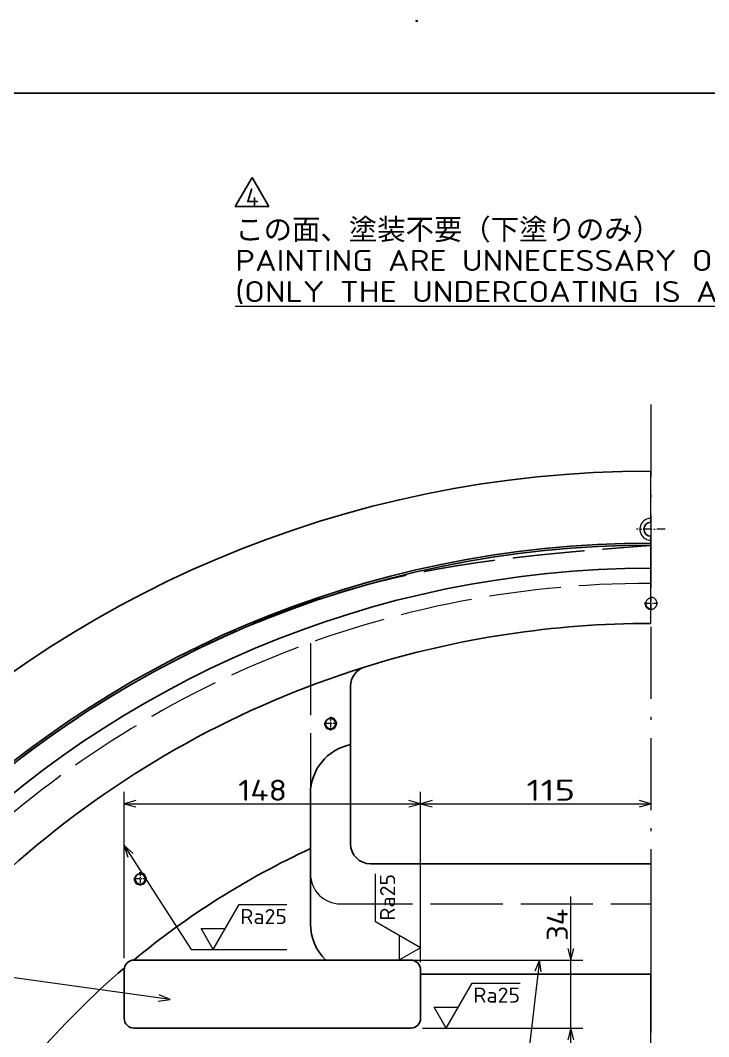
# Model space of a CAD drawing. Extents: x 0 to 894, y -8 to 586.
# Drawn here: x 144 to 258.6, y 417 to 586.1 of the extents above; entities that cross this region are included whole.
import ezdxf
from ezdxf.enums import TextEntityAlignment as Align

# ---------------------------------------------------------------- set-up
doc = ezdxf.new("R2010")
doc.units = 0
for name, pattern in [('DASHDOT', [18.5, 12, -3, 0.5, -3]), ('DASHED', [15, 12, -3]), ('DASHSPACE', [30, 12, -18])]:
    doc.linetypes.add(name, pattern=pattern)
doc.layers.get('0').update_dxf_attribs({"lineweight": 13})
doc.layers.add('8', color=7, linetype='Continuous', lineweight=13)
doc.styles.get("Standard").update_dxf_attribs({"font": 'isocp.shx'})
doc.dimstyles.get("Standard").update_dxf_attribs({"dimtxt": 2.5, "dimasz": 2.5, "dimexe": 1.25, "dimexo": 0.625, "dimtad": 1, "dimcen": 2.5, "dimadec": 0, "dimazin": 0, "dimtfac": 1, "dimtmove": 0, "dimatfit": 0, "dimfxl": 1, "dimarcsym": 0})

# ---------------------------------------------------------------- blocks, each defined once
blk = doc.blocks.new('*D87')
at = {"color": 7, "lineweight": 13}
for p, q in [((161.3145, 430.100896), (161.3145, 457.767563)), ((210.647834, 429.43423), (210.647834, 457.767563)), ((161.3145, 455.767563), (210.647834, 455.767563))]:
    blk.add_line(p, q, dxfattribs=at)
for points in [[(163.246354, 456.285202), (161.3145, 455.767563), (163.246354, 455.249924)], [(208.715982, 455.249924), (210.647834, 455.767563), (208.715982, 456.285202)]]:
    blk.add_lwpolyline(points, dxfattribs=at)
at = {"color": 7, "lineweight": 13, "width": 0.854609}
blk.add_text('148', height=3.5, dxfattribs=at).set_placement((180.291007, 456.267563), (188.409791, 456.267563), align=Align.FIT)
blk = doc.blocks.new('*D88')
at = {"color": 7, "lineweight": 13}
for p, q in [((210.647834, 429.43423), (210.647834, 457.767563)), ((210.647834, 455.767563), (248.981167, 455.767563))]:
    blk.add_line(p, q, dxfattribs=at)
for points in [[(212.579685, 456.285202), (210.647834, 455.767563), (212.579685, 455.249924)], [(247.049315, 455.249924), (248.981167, 455.767563), (247.049315, 456.285202)]]:
    blk.add_lwpolyline(points, dxfattribs=at)
at = {"color": 7, "lineweight": 13, "width": 0.854609}
blk.add_text('115', height=3.5, dxfattribs=at).set_placement((228.255108, 456.267563), (236.373892, 456.267563), align=Align.FIT)
blk = doc.blocks.new('*D90')
at = {"color": 7, "lineweight": 13}
for p, q in [((156.3145, 363.767563), (156.3145, 340.43423)), ((156.3145, 342.43423), (248.981167, 342.43423))]:
    blk.add_line(p, q, dxfattribs=at)
for points in [[(158.246354, 342.951867), (156.3145, 342.43423), (158.246354, 341.916592)], [(247.049315, 341.916592), (248.981167, 342.43423), (247.049315, 342.951867)]]:
    blk.add_lwpolyline(points, dxfattribs=at)
at = {"color": 7, "lineweight": 13, "width": 0.854609}
blk.add_text('278', height=3.5, dxfattribs=at).set_placement((198.588441, 342.93423), (206.707226, 342.93423), align=Align.FIT)
blk = doc.blocks.new('*D91')
at = {"color": 7, "lineweight": 13}
for p, q in [((210.981167, 418.43423), (237.647834, 418.43423)), ((235.647834, 325.767563), (235.647834, 418.43423))]:
    blk.add_line(p, q, dxfattribs=at)
for points in [[(236.165471, 416.502375), (235.647834, 418.43423), (235.130196, 416.502375)], [(235.130196, 327.699414), (235.647834, 325.767563), (236.165471, 327.699414)]]:
    blk.add_lwpolyline(points, dxfattribs=at)
at = {"color": 7, "lineweight": 13, "width": 0.854609}
blk.add_text('278', height=3.5, rotation=90, dxfattribs=at).set_placement((235.147834, 368.041504), (235.147834, 376.160288), align=Align.FIT)
blk = doc.blocks.new('*D92')
at = {"color": 7, "lineweight": 13}
for p, q in [((235.647834, 413.43423), (235.647834, 440.318059)), ((196.864717, 429.767563), (237.647834, 429.767563)), ((210.981167, 418.43423), (237.647834, 418.43423))]:
    blk.add_line(p, q, dxfattribs=at)
for points in [[(235.130196, 431.699417), (235.647834, 429.767563), (236.165471, 431.699417)], [(236.165471, 416.502375), (235.647834, 418.43423), (235.130196, 416.502375)]]:
    blk.add_lwpolyline(points, dxfattribs=at)
at = {"color": 7, "lineweight": 13, "width": 0.845398}
blk.add_text('34', height=3.5, rotation=90, dxfattribs=at).set_placement((235.147834, 432.963872), (235.147834, 438.318059), align=Align.FIT)

msp = doc.modelspace()

# ---------------------------------------------------------------- linework, layer by layer
at = {"color": 7, "lineweight": 25}
for p, q in [((30, 574), (821, 574)), ((198.9812, 465.5992), (198.9812, 475.3225)), ((198.9812, 465.5992), (198.9812, 449.1009)), ((192.3145, 448.2987), (192.3145, 457.4342)), ((192.3145, 435.7676), (192.3145, 448.2987)), ((248.9812, 445.7676), (202.3145, 445.7676)), ((162.9056, 429.7676), (162.9034, 429.7657)), ((194.8647, 429.7676), (162.9812, 429.7676)), ((194.8647, 429.7676), (208.9812, 429.7676)), ((161.3145, 428.4299), (161.3546, 428.4641)), ((161.3145, 428.1009), (161.3145, 420.1009)), ((210.6478, 427.4342), (210.6478, 428.1009)), ((248.9812, 427.4342), (210.6478, 427.4342)), ((210.6478, 420.1009), (210.6478, 427.4342)), ((162.9812, 418.4342), (208.9812, 418.4342))]:
    msp.add_line(p, q, dxfattribs=at)
at = {"color": 7, "linetype": 'DASHDOT', "lineweight": 13}
msp.add_line((248.9812, 522.2028), (248.9812, 129.3323), dxfattribs=at)
at = {"color": 7, "lineweight": 13}
for p, q in [((248.9812, 502.6009), (248.9812, 511.1009)), ((248.9812, 499.1009), (248.9812, 500.2676)), ((248.9812, 498.7676), (248.9812, 499.1009)), ((248.9812, 494.9342), (248.9812, 498.7676)), ((248.9812, 485.7676), (248.9812, 494.9342)), ((248.9812, 445.7676), (248.9812, 427.4342)), ((203.1478, 436.1407), (203.1478, 444.0851)), ((176.1311, 431.5054), (180.4612, 439.0054)), ((180.4612, 439.0054), (188.4056, 439.0054)), ((176.1311, 431.5054), (174.1103, 435.0054)), ((174.1103, 435.0054), (178.1518, 435.0054)), ((210.6478, 431.8106), (203.1478, 436.1407)), ((207.1478, 429.7898), (207.1478, 433.8313)), ((210.6478, 431.8106), (207.1478, 429.7898)), ((248.9812, 410.7676), (248.9812, 427.4342)), ((214.9206, 418.4342), (219.2507, 425.9342)), ((219.2507, 425.9342), (227.1952, 425.9342)), ((214.9206, 418.4342), (212.8999, 421.9342)), ((212.8999, 421.9342), (216.9413, 421.9342))]:
    msp.add_line(p, q, dxfattribs=at)
at = {"color": 7, "linetype": 'DASHDOT', "lineweight": 13, "ltscale": 0.119167}
for p, q in [((248.9812, 503.8176), (248.9812, 499.0509)), ((251.3645, 501.4342), (246.5978, 501.4342))]:
    msp.add_line(p, q, dxfattribs=at)
at = {"color": 7, "linetype": 'DASHDOT', "lineweight": 13, "ltscale": 0.056333}
for p, q in [((250.1078, 489.1009), (247.8545, 489.1009)), ((248.9812, 490.2276), (248.9812, 487.9742)), ((195.6478, 470.2276), (195.6478, 467.9742)), ((196.7745, 469.1009), (194.5212, 469.1009)), ((165.1078, 443.2676), (162.8545, 443.2676)), ((163.9812, 444.3942), (163.9812, 442.1409))]:
    msp.add_line(p, q, dxfattribs=at)
at = {"color": 7, "linetype": 'DASHED', "lineweight": 13}
for p, q in [((192.3145, 482.5051), (192.3145, 457.4342)), ((197.3145, 439.1009), (248.9812, 439.1009))]:
    msp.add_line(p, q, dxfattribs=at)
at = {"color": 7, "lineweight": 13}
for points in [[(328.7569, 446.8432), (291.9837, 538.4924), (179.8051, 538.4924)], [(161.3145, 448.8098), (172.4437, 431.5054), (188.4056, 431.5054)], [(162.7949, 447.465), (161.3145, 448.8098), (161.9241, 446.905)], [(168.9811, 423.1955), (92.754, 433.8178), (43.2446, 433.8178)], [(230.41, 429.7676), (226.673, 397.6324), (210.7111, 397.6324)], [(230.7011, 427.7888), (230.41, 429.7676), (229.6727, 427.9084)], [(166.9963, 422.9494), (168.9811, 423.1955), (167.1392, 423.9748)]]:
    msp.add_lwpolyline(points, dxfattribs=at)
msp.add_circle((210, 586), 0.1, dxfattribs=at)
at = {"color": 7, "lineweight": 25}
for centre in [(195.6478, 469.1009), (163.9812, 443.2676)]:
    msp.add_circle(centre, 0.8667, dxfattribs=at)
for centre, radius, start, end in [((248.9812, 325.7676), 185.3333, 90, 270), ((248.9812, 501.4342), 1.1667, 90, 270), ((248.9812, 325.7676), 173.3333, 90, 270), ((248.9812, 325.7676), 173, 90, 270), ((248.9812, 325.7676), 169.1667, 90, 270), ((248.9812, 325.7676), 160, 90, 107.329856), ((248.9812, 325.7676), 160, 107.329856, 153.460895), ((202.3145, 475.3225), 3.3333, 107.329856, 180), ((200.6478, 457.4342), 8.3333, 101.53696, 180), ((248.9812, 325.7676), 135, 114.819, 129.612841), ((202.3145, 449.1009), 3.3333, 180, 270), ((200.6478, 435.7676), 8.3333, 180, 226.05448), ((162.9812, 428.1009), 1.6667, 90, 180), ((208.9812, 428.1009), 1.6667, 0, 90), ((248.9812, 325.7676), 135, 130.495077, 139.504923), ((162.9812, 420.1009), 1.6667, 180, 270), ((208.9812, 420.1009), 1.6667, 270, 0)]:
    msp.add_arc(centre, radius, start, end, dxfattribs=at)
at = {"color": 7, "linetype": 'DASHED', "lineweight": 13}
for centre, radius, start in [((248.9812, 501.4342), 1.8333, 90), ((248.9812, 325.7676), 166.6667, 90), ((248.9812, 489.1009), 0.8667, 90), ((197.3145, 444.1009), 5, 180)]:
    msp.add_arc(centre, radius, start, 270, dxfattribs=at)
at = {"color": 7, "linetype": 'DASHSPACE', "lineweight": 13}
msp.add_arc((248.9812, 489.1009), 1, 169.999993, 100.000014, dxfattribs=at)
at = {"color": 7, "lineweight": 13}
for centre in [(195.6478, 469.1009), (163.9812, 443.2676)]:
    msp.add_arc(centre, 1, 169.999993, 100.000014, dxfattribs=at)
at = {"color": 7, "linetype": 'DASHED', "lineweight": 13}
msp.add_open_spline([(166.0405, 173.9458), (163.195, 175.7961), (160.3512, 177.6453), (157.5395, 179.489), (154.0915, 181.7866), (150.6649, 184.1396), (150.0223, 184.5836), (148.8247, 185.4163), (147.6311, 186.2572), (147.0793, 186.6483), (143.4657, 189.2267), (139.9095, 191.8816), (136.9486, 194.2002), (133.7016, 196.8931), (130.5561, 199.7034), (130.2162, 200.0096), (129.136, 200.9908), (128.0597, 201.995), (127.3205, 202.6977), (125.7527, 204.2163), (124.2146, 205.7654), (123.4085, 206.5943), (122.4185, 207.6325), (121.4465, 208.6771), (121.2466, 208.893), (117.2107, 213.2739), (113.3938, 217.861), (109.9602, 222.3849), (106.5769, 227.2537), (103.4008, 232.2538), (103.2667, 232.4657), (102.9995, 232.8897), (102.7341, 233.3139), (102.602, 233.526), (101.88, 234.6893), (101.1747, 235.85), (100.6106, 236.7943), (99.632, 238.4603), (98.6687, 240.1509), (98.2559, 240.8849), (97.6855, 241.9134), (97.1221, 242.9489), (96.9654, 243.2385), (93.8442, 249.0372), (90.9874, 254.9739), (88.5227, 260.7277), (86.1443, 267.0465), (84.0814, 273.4685), (83.9322, 273.9387), (83.0528, 276.7462), (82.237, 279.5622), (81.6023, 281.9109), (80.832, 284.9761), (80.1296, 288.0736), (79.9722, 288.7853), (78.6706, 294.8234), (77.6407, 300.9195), (76.9448, 306.3264), (76.4177, 312.2502), (76.1454, 318.1866), (76.1245, 318.6804), (76.0594, 320.3632), (76.0146, 322.0539), (75.9932, 323.252), (75.9668, 326.1378), (76.0009, 329.0402), (76.0417, 330.7315), (76.1283, 333.1165), (76.2545, 335.4802), (76.295, 336.174), (76.3611, 337.2162), (76.4349, 338.2559), (76.4606, 338.605), (76.7585, 342.5225), (77.1672, 346.4311), (77.631, 349.9811), (78.2632, 354.008), (79.0133, 358.0131), (79.1064, 358.5006), (79.524, 360.6454), (79.9755, 362.7835), (80.3361, 364.3888), (81.0129, 367.2509), (81.7212, 369.9896), (82.0559, 371.2366), (82.8013, 373.9145), (83.6329, 376.6812), (84.1064, 378.197), (84.705, 380.0332), (85.3309, 381.8657), (85.4295, 382.1525), (85.6273, 382.7233), (85.8275, 383.2933), (85.9283, 383.5782), (88.361, 390.4075), (91.1504, 397.109), (94.1471, 403.4046), (100.3968, 414.988), (107.7148, 425.9247), (111.3924, 430.9227), (115.4439, 435.9412), (119.7216, 440.7582), (119.8859, 440.9425), (120.7899, 441.9531), (121.6987, 442.9489), (122.4401, 443.7482), (123.9532, 445.3539), (125.4839, 446.9264), (126.27, 447.721), (127.2868, 448.7318), (128.3246, 449.7418), (128.5457, 449.9559), (128.9908, 450.3852), (129.4392, 450.8137), (129.6588, 451.0227), (133.9995, 455.1337), (138.5189, 459.0548), (142.9518, 462.596), (147.7261, 466.1077), (152.6382, 469.4197), (152.8485, 469.561), (153.2699, 469.8429), (153.6931, 470.124), (153.9052, 470.2643), (155.0508, 471.0194), (156.2129, 471.7698), (157.1717, 472.3783), (158.851, 473.4259), (160.5331, 474.444), (161.2495, 474.872), (162.2454, 475.4596), (163.2432, 476.0377), (163.5252, 476.2002), (170.2643, 480.0648), (177.2125, 483.5705), (184.048, 486.5605), (191.254, 489.2095), (198.5979, 491.358), (198.8138, 491.4207), (199.2479, 491.5458), (199.6825, 491.6691), (199.8903, 491.7277), (200.847, 491.9951), (201.8117, 492.2555), (202.5598, 492.4518), (203.4597, 492.6811), (204.3591, 492.9021), (204.5168, 492.9406), (204.8322, 493.0171), (205.1478, 493.0927), (205.3057, 493.1302), (208.1706, 493.8075), (211.052, 494.4096), (213.7864, 494.9181), (220.0459, 495.957), (226.3439, 496.7564), (229.8957, 497.1459), (234.619, 497.6028), (239.3488, 498.0066), (240.5214, 498.1039), (242.9162, 498.2982), (245.3123, 498.4856), (246.535, 498.5799), (247.758, 498.6737), (248.9812, 498.7676)], degree=5, knots=[0, 0, 0, 0, 0, 0, 88.26670514, 88.26670514, 88.26670514, 108.67344358, 108.67344358, 108.67344358, 126.34555967, 126.34555967, 126.34555967, 224.40165895, 224.40165895, 224.40165895, 236.33721638, 236.33721638, 236.33721638, 262.38445767, 262.38445767, 262.38445767, 291.92252697, 291.92252697, 291.92252697, 299.52561885, 299.52561885, 299.52561885, 446.98759393, 446.98759393, 446.98759393, 453.50482387, 453.50482387, 453.50482387, 460.0220538, 460.0220538, 460.0220538, 489.26398458, 489.26398458, 489.26398458, 511.35459691, 511.35459691, 511.35459691, 519.92113583, 519.92113583, 519.92113583, 682.66940736, 682.66940736, 682.66940736, 695.5429481, 695.5429481, 695.5429481, 759.30756139, 759.30756139, 759.30756139, 778.36180811, 778.36180811, 778.36180811, 920.07134914, 920.07134914, 920.07134914, 932.99345885, 932.99345885, 932.99345885, 963.85614188, 963.85614188, 963.85614188, 1007.03055765, 1007.03055765, 1007.03055765, 1025.03998264, 1025.03998264, 1025.03998264, 1034.14974404, 1034.14974404, 1034.14974404, 1127.28455435, 1127.28455435, 1127.28455435, 1140.20129616, 1140.20129616, 1140.20129616, 1184.1558174, 1184.1558174, 1184.1558174, 1221.48901111, 1221.48901111, 1221.48901111, 1264.01361224, 1264.01361224, 1264.01361224, 1271.87143594, 1271.87143594, 1271.87143594, 1279.73686806, 1279.73686806, 1279.73686806, 1460.55024032, 1460.55024032, 1460.55024032, 1621.80273992, 1621.80273992, 1621.80273992, 1628.23183418, 1628.23183418, 1628.23183418, 1657.13835005, 1657.13835005, 1657.13835005, 1687.08825153, 1687.08825153, 1687.08825153, 1695.15267698, 1695.15267698, 1695.15267698, 1703.25965214, 1703.25965214, 1703.25965214, 1850.81560529, 1850.81560529, 1850.81560529, 1857.40647038, 1857.40647038, 1857.40647038, 1863.99733547, 1863.99733547, 1863.99733547, 1892.91023068, 1892.91023068, 1892.91023068, 1914.41763171, 1914.41763171, 1914.41763171, 1922.8979489, 1922.8979489, 1922.8979489, 2116.3832631, 2116.3832631, 2116.3832631, 2122.23944587, 2122.23944587, 2122.23944587, 2128.15354536, 2128.15354536, 2128.15354536, 2148.07196158, 2148.07196158, 2148.07196158, 2152.30326452, 2152.30326452, 2152.30326452, 2156.53456746, 2156.53456746, 2156.53456746, 2229.06451987, 2229.06451987, 2229.06451987, 2322.03323849, 2322.03323849, 2322.03323849, 2352.66563949, 2352.66563949, 2352.66563949, 2384.56824518, 2384.56824518, 2384.56824518, 2384.56824518, 2384.56824518, 2384.56824518], dxfattribs=at)
at = {"layer": '8', "color": 7, "lineweight": 25}
for p, q in [((179.8051, 555.1085), (182.6051, 559.9583)), ((182.6051, 559.9583), (185.4051, 555.1085)), ((179.8051, 555.1085), (185.4051, 555.1085))]:
    msp.add_line(p, q, dxfattribs=at)

# ---------------------------------------------------------------- texts
at = {"color": 7, "lineweight": 13}
for s, height, width, p, p2 in [('4', 2.91, 0.863199, (181.5551, 555.2287), (183.7081, 555.2287)), ('この面、塗装不要（下塗りのみ）', 3.5, 1.592174, (179.8051, 549.5791), (250.6568, 549.5791)), ('PAINTING ARE UNNECESSARY ON THIS FACE', 3.5, 0.946201, (179.8051, 544.3999), (290.9837, 544.3999)), ('(ONLY THE UNDERCOATING IS ALL RIGHT)', 3.5, 0.942984, (179.8051, 539.2207), (284.4763, 539.2207)), ('Ra25', 2.5, 0.848135, (180.6311, 435.7554), (188.4056, 435.7554)), ('Ra25', 2.5, 0.848134, (219.4206, 422.6842), (227.1952, 422.6842))]:
    msp.add_text(s, height=height, dxfattribs=dict(at, width=width)).set_placement(p, p2, align=Align.FIT)
at = {"color": 7, "lineweight": 13, "width": 0.848135}
msp.add_text('Ra25', height=2.5, rotation=90, dxfattribs=at).set_placement((206.3978, 436.3106), (206.3978, 444.0851), align=Align.FIT)

# ---------------------------------------------------------------- dimensions: what is measured, and where the dimension line sits
at = {"lineweight": 0}
for base, p1, p2, angle, picture, middle in [((156.3145, 342.4342), (248.9812, 522.2029), (156.3145, 365.7676), 180, '*D90', (202.6478, 342.4342)), ((210.6478, 455.7676), (248.9812, 522.2029), (210.6478, 427.4342), 180, '*D88', (232.3145, 455.7676)), ((161.3145, 455.7676), (210.6478, 427.4342), (161.3145, 428.1009), 180, '*D87', (184.3504, 455.7676)), ((235.6478, 418.4342), (194.8647, 429.7676), (208.9812, 418.4342), 270, '*D92', (235.6478, 435.641)), ((235.6478, 325.7676), (208.9812, 418.4342), (257.2579, 325.7676), 270, '*D91', (235.6478, 372.1009))]:
    dim = msp.add_linear_dim(base=base, p1=p1, p2=p2, angle=angle, dimstyle='STANDARD', override={"dimlfac": 3}, dxfattribs=at)
    dim.commit()
    dim.dimension.update_dxf_attribs({"geometry": picture, "text_midpoint": middle, "dimtype": 160})

doc.saveas('drawing.dxf')
